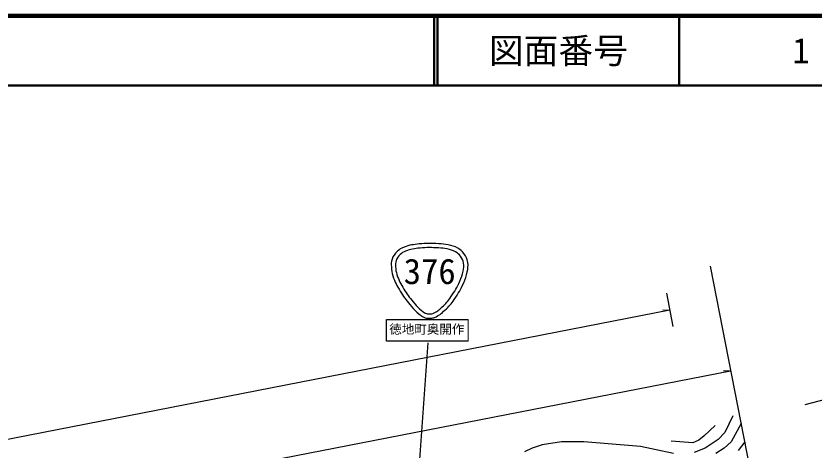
# Model space of a CAD drawing. Units: millimetres, scale not verified. Extents: x 40000 to 680000, y 20000 to 380000.
# Drawn here: x 448639 to 563373, y 317514 to 380000 of the extents above; entities that cross this region are included whole.
import ezdxf
from ezdxf.enums import TextEntityAlignment as Align

# ---------------------------------------------------------------- set-up
doc = ezdxf.new("R2010")
doc.units = ezdxf.units.MM
doc.header["$LTSCALE"] = 1000
for name, color, linetype, lineweight in [('M-BGD', 7, 'Continuous', 25), ('M-BMK-SRVR', 3, 'Continuous', 25), ('M-STR-HTXT', 7, 'Continuous', 13), ('M-STR-STRC', 7, 'Continuous', 25), ('M-TTL', 2, 'Continuous', 140), ('M-TTL-LINE', 7, 'Continuous', 50)]:
    doc.layers.add(name, color=color, linetype=linetype, lineweight=lineweight)
doc.layers.add('M-TTL-TXT', color=7, linetype='Continuous')
doc.styles.add('ＭＳ ゴシック', font='')
doc.styles.get('ＭＳ ゴシック').set_extended_font_data('MS Gothic')

msp = doc.modelspace()

# ---------------------------------------------------------------- linework, layer by layer
at = {"layer": 'M-BGD'}
for p, q in [((542147, 340120), (543078, 335294)), ((551376, 328860), (453078, 309725)), ((551376, 328860), (550343, 328932)), ((576606, 327844), (562044, 324034))]:
    msp.add_line(p, q, dxfattribs=at)
for points in [[(551714, 322425), (550529, 320054), (549598, 319038), (547735, 317768), (546126, 317176)], [(552900, 321324), (551460, 318700), (550444, 317768), (549259, 317006)], [(549174, 321070), (547566, 319546), (546804, 318954), (545957, 318530), (542824, 318784)], [(543163, 317006), (538422, 318022), (530294, 318700), (527076, 318700), (524282, 318276), (522843, 317768), (521742, 317260)], [(553408, 318700), (552476, 317430)]]:
    msp.add_lwpolyline(points, dxfattribs=at)
at = {"layer": 'M-BMK-SRVR'}
msp.add_line((558110, 294809), (548473, 343993), dxfattribs=at)
at = {"layer": 'M-STR-HTXT'}
for p, q in [((542624, 337647), (541591, 337718)), ((513629, 336306), (513629, 333187))]:
    msp.add_line(p, q, dxfattribs=at)
at = {"layer": 'M-STR-STRC'}
for p, q in [((501885, 336306), (513629, 336306)), ((501885, 333187), (501885, 336306)), ((513629, 333187), (501885, 333187)), ((507857, 332924), (504809, 290252))]:
    msp.add_line(p, q, dxfattribs=at)
msp.add_lwpolyline([(542624, 337647), (428016, 315228), (416163, 313027), (403717, 310995), (395758, 309810), (386784, 308624), (377301, 307524), (368496, 306677), (357997, 305830), (349107, 305238), (327094, 304476), (310076, 304476), (302286, 304645), (291534, 305068), (282559, 305576), (262916, 307185)], dxfattribs=at)
for points in [[(506602, 347175), (507693, 347293), (508316, 347260), (509412, 347205), (509946, 347178), (510251, 347172), (510772, 347054), (511332, 346927), (511667, 346863), (512162, 346570), (512558, 346337), (512770, 346158), (513038, 345785), (513353, 345347), (513485, 345046), (513582, 344516), (513677, 343993), (513617, 343679), (513522, 343156), (513406, 342520), (513269, 342175), (513008, 341584), (512573, 340603), (512267, 340074), (511648, 339197), (511190, 338548), (510908, 338189), (510318, 337656), (509784, 337173), (509473, 336874), (508808, 336598), (508619, 336520), (508497, 336518), (508294, 336508), (507963, 336491), (507760, 336458), (507448, 336568), (506920, 336754), (506691, 337016), (506269, 337384), (505835, 337763), (505637, 338026), (505272, 338472), (504688, 339184), (504354, 339585), (503882, 340376), (503392, 341196), (503110, 341670), (502824, 342582), (502670, 343072), (502633, 343367), (502613, 343881), (502595, 344319), (502560, 344585), (502703, 344999), (502871, 345482), (503064, 345730), (503429, 346087), (503759, 346410), (503998, 346548), (504426, 346722), (505230, 347048), (505739, 347081), (506602, 347175)], [(506725, 346584), (507757, 346694), (508345, 346655), (509382, 346601), (509875, 346575), (510156, 346571), (510638, 346461), (511126, 346351), (511418, 346295), (511849, 346040), (512159, 345857), (512326, 345717), (512536, 345424), (512788, 345072), (512895, 344831), (512973, 344405), (513053, 343966), (513002, 343703), (512922, 343265), (512817, 342685), (512692, 342369), (512453, 341830), (512038, 340892), (511745, 340385), (511153, 339547), (510724, 338940), (510462, 338605), (509911, 338107), (509437, 337679), (509161, 337414), (508571, 337170), (508458, 337123), (508385, 337121), (508262, 337115), (508025, 337103), (507880, 337080), (507656, 337158), (507213, 337314), (507022, 337534), (506668, 337842), (506264, 338195), (506080, 338440), (505740, 338855), (505178, 339540), (504857, 339926), (504402, 340687), (503940, 341459), (503676, 341906), (503406, 342764), (503271, 343195), (503239, 343454), (503220, 343905), (503206, 344254), (503178, 344465), (503292, 344794), (503424, 345172), (503575, 345366), (503860, 345646), (504124, 345904), (504315, 346014), (504657, 346153), (505421, 346464), (505904, 346497), (506725, 346584)]]:
    msp.add_open_spline(points, degree=3, knots=[0, 0, 0, 0, 1, 1, 1, 2, 2, 2, 3, 3, 3, 4, 4, 4, 5, 5, 5, 6, 6, 6, 7, 7, 7, 8, 8, 8, 9, 9, 9, 10, 10, 10, 11, 11, 11, 12, 12, 12, 13, 13, 13, 14, 14, 14, 15, 15, 15, 16, 16, 16, 17, 17, 17, 18, 18, 18, 19, 19, 19, 20, 20, 20, 21, 21, 21, 21], dxfattribs=at)
at = {"layer": 'M-TTL'}
msp.add_line((680000, 380000), (40000, 380000), dxfattribs=at)
at = {"layer": 'M-TTL-LINE'}
for p, q in [((508747, 380000), (508747, 370000)), ((509247, 380000), (509247, 370000)), ((543997, 380000), (543997, 370000)), ((40000, 370000), (680000, 370000))]:
    msp.add_line(p, q, dxfattribs=at)

# ---------------------------------------------------------------- texts
at = {"layer": 'M-STR-STRC', "style": 'ＭＳ ゴシック'}
for s, height, p in [('376', 3666, (504378, 340307)), ('徳地町奥開作', 1320, (502307, 333857))]:
    msp.add_text(s, height=height, dxfattribs=at).set_placement(p, align=Align.BOTTOM_LEFT)
at = {"layer": 'M-TTL-TXT', "style": 'ＭＳ ゴシック'}
for s, p in [('図面番号', (526622, 375000)), ('1', (561497, 375000))]:
    msp.add_text(s, height=3666, dxfattribs=at).set_placement(p, align=Align.MIDDLE_CENTER)

doc.saveas('drawing.dxf')
